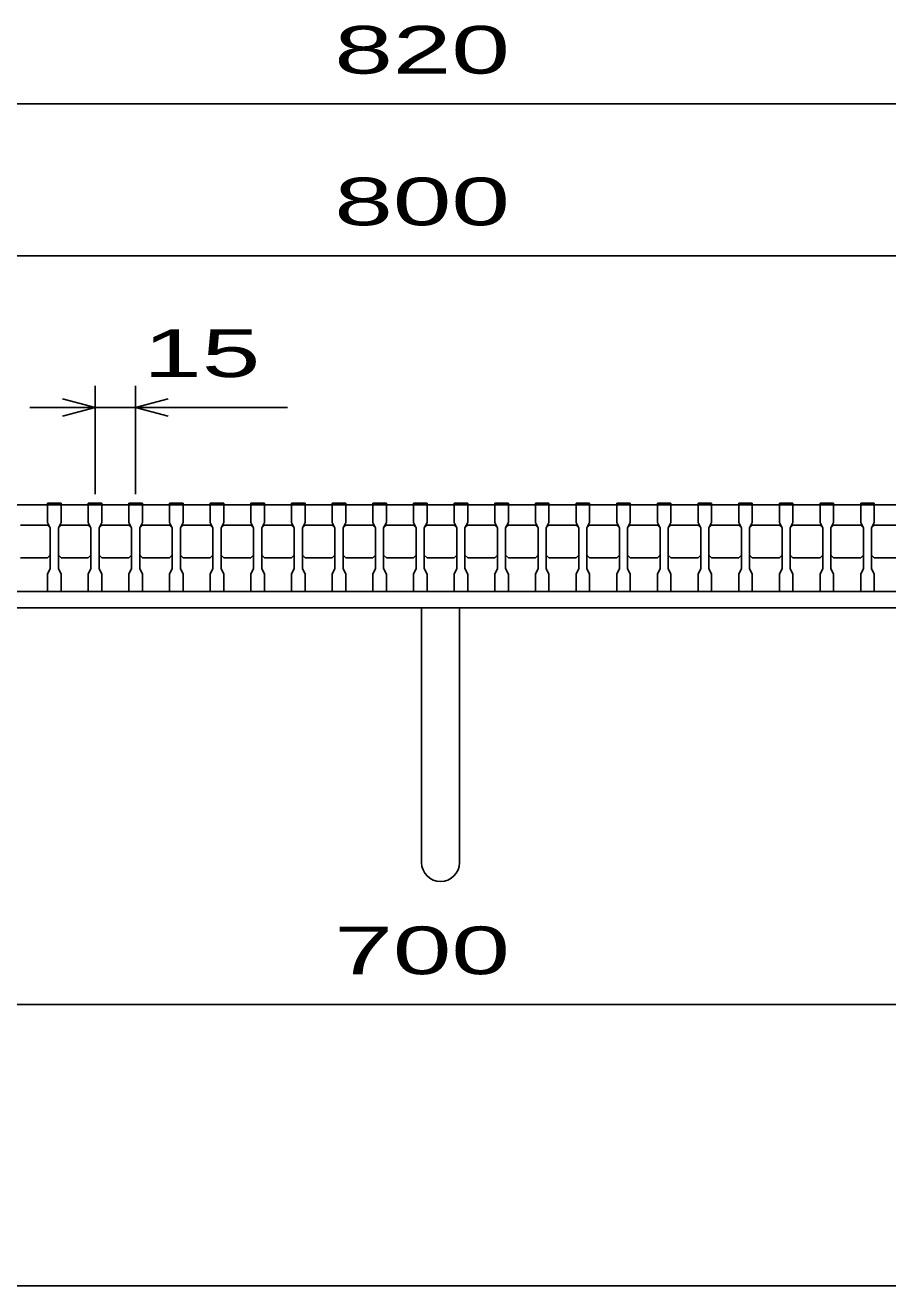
# Model space of a CAD drawing. Units: millimetres, scale not verified. Extents: x -1456 to 1385, y -1026 to 843.
# Drawn here: x -890.2 to -572, y -917.2 to -451.9 of the extents above; entities that cross this region are included whole.
import ezdxf
from ezdxf.enums import TextEntityAlignment as Align

# ---------------------------------------------------------------- set-up
doc = ezdxf.new("R2010")
doc.units = ezdxf.units.MM
doc.header["$LTSCALE"] = 8
for name, color, linetype, lineweight in [('0_2', 150, 'Continuous', 25), ('16', 3, 'Continuous', 25), ('19', 6, 'Continuous', 25), ('22', 4, 'Continuous', 25)]:
    doc.layers.add(name, color=color, linetype=linetype, lineweight=lineweight)
doc.styles.add('ベクトル', font='')
doc.styles.get('ベクトル').set_extended_font_data('ベクトル')

msp = doc.modelspace()

# ---------------------------------------------------------------- linework, layer by layer
at = {"layer": '0_2'}
msp.add_line((1384.8, -917.2), (-1383.2, -917.2), dxfattribs=at)
at = {"layer": '16'}
for p, q in [((-1137, -629), (-337, -629)), ((-882, -629), (-882, -628.3)), ((-882, -628.3), (-877, -628.3)), ((-882, -629), (-882, -635.5)), ((-877, -629), (-882, -629)), ((-877, -628.3), (-877, -629)), ((-877, -635.5), (-877, -629)), ((-867, -629), (-867, -628.3)), ((-867, -628.3), (-862, -628.3)), ((-867, -629), (-867, -635.5)), ((-862, -629), (-867, -629)), ((-862, -628.3), (-862, -629)), ((-862, -635.5), (-862, -629)), ((-852, -629), (-852, -628.3)), ((-852, -628.3), (-847, -628.3)), ((-852, -629), (-852, -635.5)), ((-847, -629), (-852, -629)), ((-847, -628.3), (-847, -629)), ((-847, -635.5), (-847, -629)), ((-837, -629), (-837, -628.3)), ((-837, -628.3), (-832, -628.3)), ((-837, -629), (-837, -635.5)), ((-832, -629), (-837, -629)), ((-832, -628.3), (-832, -629)), ((-832, -635.5), (-832, -629)), ((-822, -629), (-822, -628.3)), ((-822, -628.3), (-817, -628.3)), ((-822, -629), (-822, -635.5)), ((-817, -629), (-822, -629)), ((-817, -628.3), (-817, -629)), ((-817, -635.5), (-817, -629)), ((-807, -629), (-807, -628.3)), ((-807, -628.3), (-802, -628.3)), ((-807, -629), (-807, -635.5)), ((-802, -629), (-807, -629)), ((-802, -628.3), (-802, -629)), ((-802, -635.5), (-802, -629)), ((-792, -629), (-792, -628.3)), ((-792, -628.3), (-787, -628.3)), ((-792, -629), (-792, -635.5)), ((-787, -629), (-792, -629)), ((-787, -628.3), (-787, -629)), ((-787, -635.5), (-787, -629)), ((-777, -629), (-777, -628.3)), ((-777, -628.3), (-772, -628.3)), ((-777, -629), (-777, -635.5)), ((-772, -629), (-777, -629)), ((-772, -628.3), (-772, -629)), ((-772, -635.5), (-772, -629)), ((-762, -629), (-762, -628.3)), ((-762, -628.3), (-757, -628.3)), ((-762, -629), (-762, -635.5)), ((-757, -629), (-762, -629)), ((-757, -628.3), (-757, -629)), ((-757, -635.5), (-757, -629)), ((-747, -629), (-747, -628.3)), ((-747, -628.3), (-742, -628.3)), ((-747, -629), (-747, -635.5)), ((-742, -629), (-747, -629)), ((-742, -628.3), (-742, -629)), ((-742, -635.5), (-742, -629)), ((-732, -629), (-732, -628.3)), ((-732, -628.3), (-727, -628.3)), ((-732, -629), (-732, -635.5)), ((-727, -629), (-732, -629)), ((-727, -628.3), (-727, -629)), ((-727, -635.5), (-727, -629)), ((-717, -629), (-717, -628.3)), ((-717, -628.3), (-712, -628.3)), ((-717, -629), (-717, -635.5)), ((-712, -629), (-717, -629)), ((-712, -628.3), (-712, -629)), ((-712, -635.5), (-712, -629)), ((-702, -629), (-702, -628.3)), ((-702, -628.3), (-697, -628.3)), ((-702, -629), (-702, -635.5)), ((-697, -629), (-702, -629)), ((-697, -628.3), (-697, -629)), ((-697, -635.5), (-697, -629)), ((-687, -629), (-687, -628.3)), ((-687, -628.3), (-682, -628.3)), ((-687, -629), (-687, -635.5)), ((-682, -629), (-687, -629)), ((-682, -628.3), (-682, -629)), ((-682, -635.5), (-682, -629)), ((-672, -629), (-672, -628.3)), ((-672, -628.3), (-667, -628.3)), ((-672, -629), (-672, -635.5)), ((-667, -629), (-672, -629)), ((-667, -628.3), (-667, -629)), ((-667, -635.5), (-667, -629)), ((-657, -629), (-657, -628.3)), ((-657, -628.3), (-652, -628.3)), ((-657, -629), (-657, -635.5)), ((-652, -629), (-657, -629)), ((-652, -628.3), (-652, -629)), ((-652, -635.5), (-652, -629)), ((-642, -629), (-642, -628.3)), ((-642, -628.3), (-637, -628.3)), ((-642, -629), (-642, -635.5)), ((-637, -629), (-642, -629)), ((-637, -628.3), (-637, -629)), ((-637, -635.5), (-637, -629)), ((-627, -629), (-627, -628.3)), ((-627, -628.3), (-622, -628.3)), ((-627, -629), (-627, -635.5)), ((-622, -629), (-627, -629)), ((-622, -628.3), (-622, -629)), ((-622, -635.5), (-622, -629)), ((-612, -629), (-612, -628.3)), ((-612, -628.3), (-607, -628.3)), ((-612, -629), (-612, -635.5)), ((-607, -629), (-612, -629)), ((-607, -628.3), (-607, -629)), ((-607, -635.5), (-607, -629)), ((-597, -629), (-597, -628.3)), ((-597, -628.3), (-592, -628.3)), ((-597, -629), (-597, -635.5)), ((-592, -629), (-597, -629)), ((-592, -628.3), (-592, -629)), ((-592, -635.5), (-592, -629)), ((-582, -629), (-582, -628.3)), ((-582, -628.3), (-577, -628.3)), ((-582, -629), (-582, -635.5)), ((-577, -629), (-582, -629)), ((-577, -628.3), (-577, -629)), ((-577, -635.5), (-577, -629)), ((-892, -636.5), (-882, -636.5)), ((-882, -635.5), (-881, -637.5)), ((-882, -636.5), (-881, -637.5)), ((-878, -637.5), (-877, -635.5)), ((-878, -637.5), (-877, -636.5)), ((-877, -636.5), (-867, -636.5)), ((-867, -635.5), (-866, -637.5)), ((-867, -636.5), (-866, -637.5)), ((-863, -637.5), (-862, -635.5)), ((-863, -637.5), (-862, -636.5)), ((-862, -636.5), (-852, -636.5)), ((-852, -635.5), (-851, -637.5)), ((-852, -636.5), (-851, -637.5)), ((-848, -637.5), (-847, -635.5)), ((-848, -637.5), (-847, -636.5)), ((-847, -636.5), (-837, -636.5)), ((-837, -635.5), (-836, -637.5)), ((-837, -636.5), (-836, -637.5)), ((-833, -637.5), (-832, -635.5)), ((-833, -637.5), (-832, -636.5)), ((-832, -636.5), (-822, -636.5)), ((-822, -635.5), (-821, -637.5)), ((-822, -636.5), (-821, -637.5)), ((-818, -637.5), (-817, -635.5)), ((-818, -637.5), (-817, -636.5)), ((-817, -636.5), (-807, -636.5)), ((-807, -635.5), (-806, -637.5)), ((-807, -636.5), (-806, -637.5)), ((-803, -637.5), (-802, -635.5)), ((-803, -637.5), (-802, -636.5)), ((-802, -636.5), (-792, -636.5)), ((-792, -635.5), (-791, -637.5)), ((-792, -636.5), (-791, -637.5)), ((-788, -637.5), (-787, -635.5)), ((-788, -637.5), (-787, -636.5)), ((-787, -636.5), (-777, -636.5)), ((-777, -635.5), (-776, -637.5)), ((-777, -636.5), (-776, -637.5)), ((-773, -637.5), (-772, -635.5)), ((-773, -637.5), (-772, -636.5)), ((-772, -636.5), (-762, -636.5)), ((-762, -635.5), (-761, -637.5)), ((-762, -636.5), (-761, -637.5)), ((-758, -637.5), (-757, -635.5)), ((-758, -637.5), (-757, -636.5)), ((-757, -636.5), (-747, -636.5)), ((-747, -635.5), (-746, -637.5)), ((-747, -636.5), (-746, -637.5)), ((-743, -637.5), (-742, -635.5)), ((-743, -637.5), (-742, -636.5)), ((-742, -636.5), (-732, -636.5)), ((-732, -635.5), (-731, -637.5)), ((-732, -636.5), (-731, -637.5)), ((-728, -637.5), (-727, -635.5)), ((-728, -637.5), (-727, -636.5)), ((-727, -636.5), (-717, -636.5)), ((-717, -635.5), (-716, -637.5)), ((-717, -636.5), (-716, -637.5)), ((-713, -637.5), (-712, -635.5)), ((-713, -637.5), (-712, -636.5)), ((-712, -636.5), (-702, -636.5)), ((-702, -635.5), (-701, -637.5)), ((-702, -636.5), (-701, -637.5)), ((-698, -637.5), (-697, -635.5)), ((-698, -637.5), (-697, -636.5)), ((-697, -636.5), (-687, -636.5)), ((-687, -635.5), (-686, -637.5)), ((-687, -636.5), (-686, -637.5)), ((-683, -637.5), (-682, -635.5)), ((-683, -637.5), (-682, -636.5)), ((-682, -636.5), (-672, -636.5)), ((-672, -635.5), (-671, -637.5)), ((-672, -636.5), (-671, -637.5)), ((-668, -637.5), (-667, -635.5)), ((-668, -637.5), (-667, -636.5)), ((-667, -636.5), (-657, -636.5)), ((-657, -635.5), (-656, -637.5)), ((-657, -636.5), (-656, -637.5)), ((-653, -637.5), (-652, -635.5)), ((-653, -637.5), (-652, -636.5)), ((-652, -636.5), (-642, -636.5)), ((-642, -635.5), (-641, -637.5)), ((-642, -636.5), (-641, -637.5)), ((-638, -637.5), (-637, -635.5)), ((-638, -637.5), (-637, -636.5)), ((-637, -636.5), (-627, -636.5)), ((-627, -635.5), (-626, -637.5)), ((-627, -636.5), (-626, -637.5)), ((-623, -637.5), (-622, -635.5)), ((-623, -637.5), (-622, -636.5)), ((-622, -636.5), (-612, -636.5)), ((-612, -635.5), (-611, -637.5)), ((-612, -636.5), (-611, -637.5)), ((-608, -637.5), (-607, -635.5)), ((-608, -637.5), (-607, -636.5)), ((-607, -636.5), (-597, -636.5)), ((-597, -635.5), (-596, -637.5)), ((-597, -636.5), (-596, -637.5)), ((-593, -637.5), (-592, -635.5)), ((-593, -637.5), (-592, -636.5)), ((-592, -636.5), (-582, -636.5)), ((-582, -635.5), (-581, -637.5)), ((-582, -636.5), (-581, -637.5)), ((-578, -637.5), (-577, -635.5)), ((-578, -637.5), (-577, -636.5)), ((-577, -636.5), (-567, -636.5)), ((-881, -637.5), (-881, -652.5)), ((-878, -652.5), (-878, -637.5)), ((-866, -637.5), (-866, -652.5)), ((-863, -652.5), (-863, -637.5)), ((-851, -637.5), (-851, -652.5)), ((-848, -652.5), (-848, -637.5)), ((-836, -637.5), (-836, -652.5)), ((-833, -652.5), (-833, -637.5)), ((-821, -637.5), (-821, -652.5)), ((-818, -652.5), (-818, -637.5)), ((-806, -637.5), (-806, -652.5)), ((-803, -652.5), (-803, -637.5)), ((-791, -637.5), (-791, -652.5)), ((-788, -652.5), (-788, -637.5)), ((-776, -637.5), (-776, -652.5)), ((-773, -652.5), (-773, -637.5)), ((-761, -637.5), (-761, -652.5)), ((-758, -652.5), (-758, -637.5)), ((-746, -637.5), (-746, -652.5)), ((-743, -652.5), (-743, -637.5)), ((-731, -637.5), (-731, -652.5)), ((-728, -652.5), (-728, -637.5)), ((-716, -637.5), (-716, -652.5)), ((-713, -652.5), (-713, -637.5)), ((-701, -637.5), (-701, -652.5)), ((-698, -652.5), (-698, -637.5)), ((-686, -637.5), (-686, -652.5)), ((-683, -652.5), (-683, -637.5)), ((-671, -637.5), (-671, -652.5)), ((-668, -652.5), (-668, -637.5)), ((-656, -637.5), (-656, -652.5)), ((-653, -652.5), (-653, -637.5)), ((-641, -637.5), (-641, -652.5)), ((-638, -652.5), (-638, -637.5)), ((-626, -637.5), (-626, -652.5)), ((-623, -652.5), (-623, -637.5)), ((-611, -637.5), (-611, -652.5)), ((-608, -652.5), (-608, -637.5)), ((-596, -637.5), (-596, -652.5)), ((-593, -652.5), (-593, -637.5)), ((-581, -637.5), (-581, -652.5)), ((-578, -652.5), (-578, -637.5)), ((-882, -648.5), (-892, -648.5)), ((-881, -647.5), (-882, -648.5)), ((-877, -648.5), (-878, -647.5)), ((-867, -648.5), (-877, -648.5)), ((-866, -647.5), (-867, -648.5)), ((-862, -648.5), (-863, -647.5)), ((-852, -648.5), (-862, -648.5)), ((-851, -647.5), (-852, -648.5)), ((-847, -648.5), (-848, -647.5)), ((-837, -648.5), (-847, -648.5)), ((-836, -647.5), (-837, -648.5)), ((-832, -648.5), (-833, -647.5)), ((-822, -648.5), (-832, -648.5)), ((-821, -647.5), (-822, -648.5)), ((-817, -648.5), (-818, -647.5)), ((-807, -648.5), (-817, -648.5)), ((-806, -647.5), (-807, -648.5)), ((-802, -648.5), (-803, -647.5)), ((-792, -648.5), (-802, -648.5)), ((-791, -647.5), (-792, -648.5)), ((-787, -648.5), (-788, -647.5)), ((-777, -648.5), (-787, -648.5)), ((-776, -647.5), (-777, -648.5)), ((-772, -648.5), (-773, -647.5)), ((-762, -648.5), (-772, -648.5)), ((-761, -647.5), (-762, -648.5)), ((-757, -648.5), (-758, -647.5)), ((-747, -648.5), (-757, -648.5)), ((-746, -647.5), (-747, -648.5)), ((-742, -648.5), (-743, -647.5)), ((-732, -648.5), (-742, -648.5)), ((-731, -647.5), (-732, -648.5)), ((-727, -648.5), (-728, -647.5)), ((-717, -648.5), (-727, -648.5)), ((-716, -647.5), (-717, -648.5)), ((-712, -648.5), (-713, -647.5)), ((-702, -648.5), (-712, -648.5)), ((-701, -647.5), (-702, -648.5)), ((-697, -648.5), (-698, -647.5)), ((-687, -648.5), (-697, -648.5)), ((-686, -647.5), (-687, -648.5)), ((-682, -648.5), (-683, -647.5)), ((-672, -648.5), (-682, -648.5)), ((-671, -647.5), (-672, -648.5)), ((-667, -648.5), (-668, -647.5)), ((-657, -648.5), (-667, -648.5)), ((-656, -647.5), (-657, -648.5)), ((-652, -648.5), (-653, -647.5)), ((-642, -648.5), (-652, -648.5)), ((-641, -647.5), (-642, -648.5)), ((-637, -648.5), (-638, -647.5)), ((-627, -648.5), (-637, -648.5)), ((-626, -647.5), (-627, -648.5)), ((-622, -648.5), (-623, -647.5)), ((-612, -648.5), (-622, -648.5)), ((-611, -647.5), (-612, -648.5)), ((-607, -648.5), (-608, -647.5)), ((-597, -648.5), (-607, -648.5)), ((-596, -647.5), (-597, -648.5)), ((-592, -648.5), (-593, -647.5)), ((-582, -648.5), (-592, -648.5)), ((-581, -647.5), (-582, -648.5)), ((-577, -648.5), (-578, -647.5)), ((-567, -648.5), (-577, -648.5)), ((-881, -652.5), (-882, -654.5)), ((-882, -654.5), (-882, -661)), ((-877, -654.5), (-878, -652.5)), ((-877, -661), (-877, -654.5)), ((-866, -652.5), (-867, -654.5)), ((-867, -654.5), (-867, -661)), ((-862, -654.5), (-863, -652.5)), ((-862, -661), (-862, -654.5)), ((-851, -652.5), (-852, -654.5)), ((-852, -654.5), (-852, -661)), ((-847, -654.5), (-848, -652.5)), ((-847, -661), (-847, -654.5)), ((-836, -652.5), (-837, -654.5)), ((-837, -654.5), (-837, -661)), ((-832, -654.5), (-833, -652.5)), ((-832, -661), (-832, -654.5)), ((-821, -652.5), (-822, -654.5)), ((-822, -654.5), (-822, -661)), ((-817, -654.5), (-818, -652.5)), ((-817, -661), (-817, -654.5)), ((-806, -652.5), (-807, -654.5)), ((-807, -654.5), (-807, -661)), ((-802, -654.5), (-803, -652.5)), ((-802, -661), (-802, -654.5)), ((-791, -652.5), (-792, -654.5)), ((-792, -654.5), (-792, -661)), ((-787, -654.5), (-788, -652.5)), ((-787, -661), (-787, -654.5)), ((-776, -652.5), (-777, -654.5)), ((-777, -654.5), (-777, -661)), ((-772, -654.5), (-773, -652.5)), ((-772, -661), (-772, -654.5)), ((-761, -652.5), (-762, -654.5)), ((-762, -654.5), (-762, -661)), ((-757, -654.5), (-758, -652.5)), ((-757, -661), (-757, -654.5)), ((-746, -652.5), (-747, -654.5)), ((-747, -654.5), (-747, -661)), ((-742, -654.5), (-743, -652.5)), ((-742, -661), (-742, -654.5)), ((-731, -652.5), (-732, -654.5)), ((-732, -654.5), (-732, -661)), ((-727, -654.5), (-728, -652.5)), ((-727, -661), (-727, -654.5)), ((-716, -652.5), (-717, -654.5)), ((-717, -654.5), (-717, -661)), ((-712, -654.5), (-713, -652.5)), ((-712, -661), (-712, -654.5)), ((-701, -652.5), (-702, -654.5)), ((-702, -654.5), (-702, -661)), ((-697, -654.5), (-698, -652.5)), ((-697, -661), (-697, -654.5)), ((-686, -652.5), (-687, -654.5)), ((-687, -654.5), (-687, -661)), ((-682, -654.5), (-683, -652.5)), ((-682, -661), (-682, -654.5)), ((-671, -652.5), (-672, -654.5)), ((-672, -654.5), (-672, -661)), ((-667, -654.5), (-668, -652.5)), ((-667, -661), (-667, -654.5)), ((-656, -652.5), (-657, -654.5)), ((-657, -654.5), (-657, -661)), ((-652, -654.5), (-653, -652.5)), ((-652, -661), (-652, -654.5)), ((-641, -652.5), (-642, -654.5)), ((-642, -654.5), (-642, -661)), ((-637, -654.5), (-638, -652.5)), ((-637, -661), (-637, -654.5)), ((-626, -652.5), (-627, -654.5)), ((-627, -654.5), (-627, -661)), ((-622, -654.5), (-623, -652.5)), ((-622, -661), (-622, -654.5)), ((-611, -652.5), (-612, -654.5)), ((-612, -654.5), (-612, -661)), ((-607, -654.5), (-608, -652.5)), ((-607, -661), (-607, -654.5)), ((-596, -652.5), (-597, -654.5)), ((-597, -654.5), (-597, -661)), ((-592, -654.5), (-593, -652.5)), ((-592, -661), (-592, -654.5)), ((-581, -652.5), (-582, -654.5)), ((-582, -654.5), (-582, -661)), ((-577, -654.5), (-578, -652.5)), ((-577, -661), (-577, -654.5)), ((-1137, -661), (-337, -661)), ((-882, -661), (-877, -661)), ((-867, -661), (-862, -661)), ((-852, -661), (-847, -661)), ((-837, -661), (-832, -661)), ((-822, -661), (-817, -661)), ((-807, -661), (-802, -661)), ((-792, -661), (-787, -661)), ((-777, -661), (-772, -661)), ((-762, -661), (-757, -661)), ((-747, -661), (-742, -661)), ((-732, -661), (-727, -661)), ((-717, -661), (-712, -661)), ((-702, -661), (-697, -661)), ((-687, -661), (-682, -661)), ((-672, -661), (-667, -661)), ((-657, -661), (-652, -661)), ((-642, -661), (-637, -661)), ((-627, -661), (-622, -661)), ((-612, -661), (-607, -661)), ((-597, -661), (-592, -661)), ((-582, -661), (-577, -661))]:
    msp.add_line(p, q, dxfattribs=at)
at = {"layer": '19'}
for p, q in [((-333, -661), (-1141, -661)), ((-1146, -667), (-328, -667)), ((-744, -667), (-744, -761)), ((-730, -761), (-730, -667))]:
    msp.add_line(p, q, dxfattribs=at)
msp.add_arc((-737, -761), 7, 180, 0, dxfattribs=at)
at = {"layer": '22'}
for p, q in [((-1147, -481), (-327, -481)), ((-1137, -537), (-337, -537)), ((-864.5, -625), (-864.5, -585)), ((-849.5, -585), (-849.5, -625)), ((-864.5, -593), (-876.5, -589.8)), ((-849.5, -593), (-837.5, -589.8)), ((-864.5, -593), (-888.5, -593)), ((-876.5, -596.2), (-864.5, -593)), ((-864.5, -593), (-849.5, -593)), ((-837.5, -596.2), (-849.5, -593)), ((-849.5, -593), (-793.5, -593)), ((-1087, -813.4), (-387, -813.4))]:
    msp.add_line(p, q, dxfattribs=at)

# ---------------------------------------------------------------- texts
at = {"layer": '22', "color": 2, "style": 'ベクトル', "width": 1.65}
for s, p in [(' 820 ', (-787, -461)), (' 800 ', (-787, -517)), (' 15 ', (-857.5, -573)), (' 700 ', (-787, -793.4))]:
    msp.add_text(s, height=17.6, dxfattribs=at).set_placement(p, align=Align.MIDDLE_LEFT)

doc.saveas('drawing.dxf')
